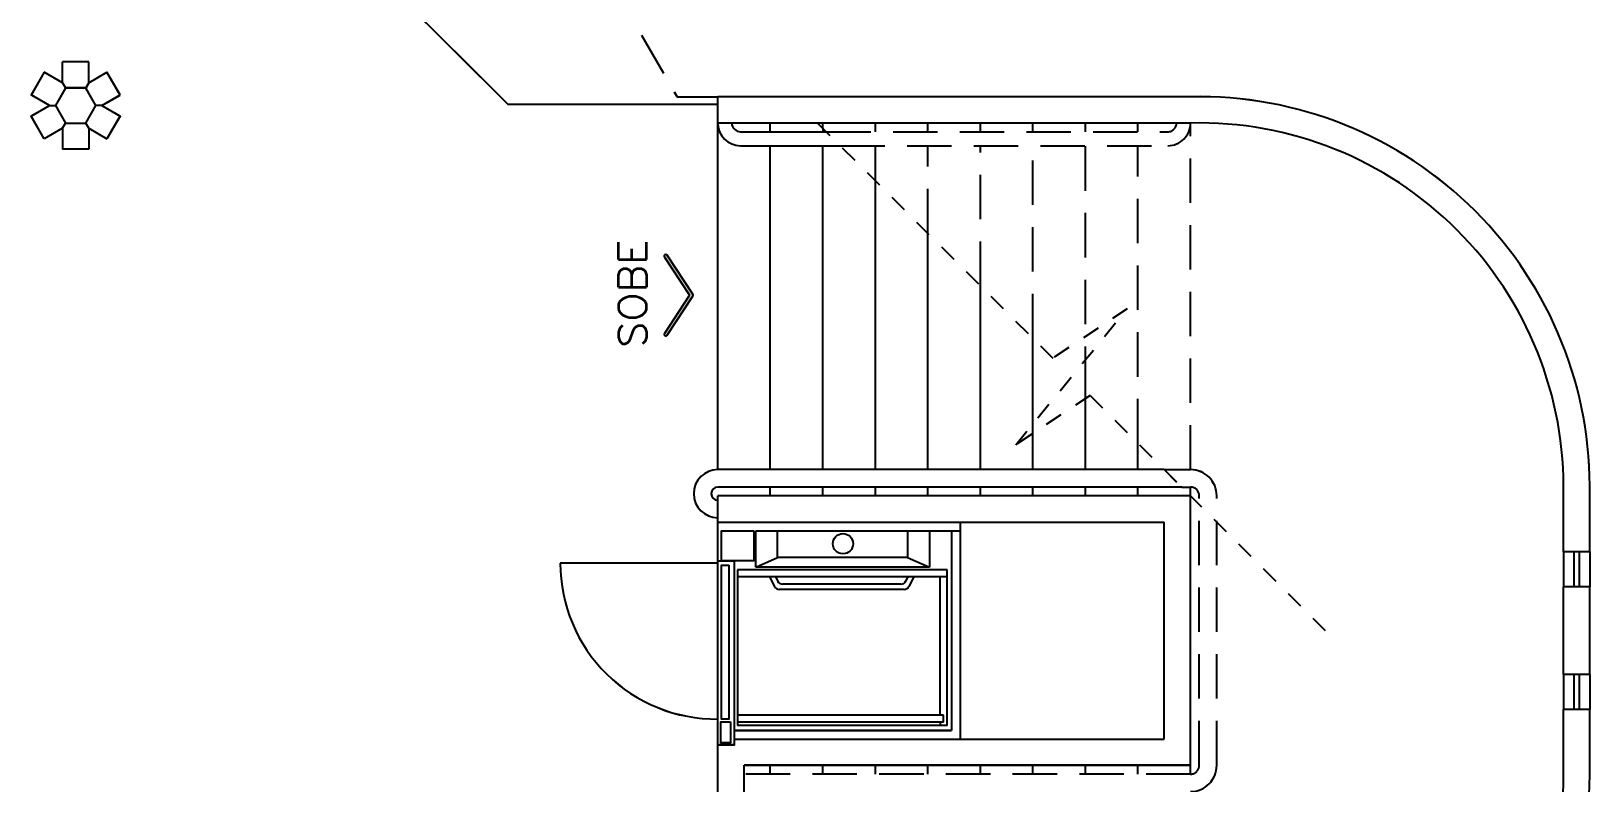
# Model space of a CAD drawing. Header units: millimetres. Extents: x 2128 to 2646, y 1972 to 2207.
# Drawn here: x 2367.11 to 2376.02, y 2120.63 to 2124.93 of the extents above; entities that cross this region are included whole.
import ezdxf

# ---------------------------------------------------------------- set-up
doc = ezdxf.new("R2010")
doc.units = ezdxf.units.MM
for name, pattern in [('DASHDOT2', [0.5, 0.25, -0.125, 0, -0.125]), ('DASHED', [19.05, 12.7, -6.35]), ('HIDDEN', [0.375, 0.25, -0.125])]:
    doc.linetypes.add(name, pattern=pattern)
for name, color, linetype in [('AR-ALV', 2, 'Continuous'), ('AR-ALV-C', 2, 'Continuous'), ('AR-ALV-V', 2, 'Continuous'), ('AR-CORRIMAO-V', 52, 'Continuous'), ('AR-DASH', 1, 'DASHDOT2'), ('AR-ELEV1', 2, 'Continuous'), ('AR-ELEV2', 2, 'Continuous'), ('AR-ELEV3', 2, 'Continuous'), ('AR-ELEVADOR', 1, 'Continuous'), ('AR-ESQUADRIA-C', 1, 'Continuous'), ('AR-ESTMA-C', 1, 'Continuous'), ('AR-PISO-V1', 1, 'Continuous'), ('AR-PROJ', 1, 'HIDDEN'), ('AR-SIM', 2, 'Continuous'), ('PLAT-CONG', 7, 'Continuous'), ('projeção', 1, 'DASHED'), ('TEXTO', 2, 'Continuous')]:
    doc.layers.add(name, color=color, linetype=linetype)
doc.styles.add('S16', font='simplex.shx', dxfattribs={"width": 1.1, "height": 0.16})

# ---------------------------------------------------------------- blocks, each defined once
blk = doc.blocks.new('elev-plataforma-planta')
at = {"layer": 'AR-ELEV1'}
for p, q in [((0.3124, 1.3098), (0.3124, 0.1133)), ((1.1024, 1.2698), (0.3124, 1.2698)), ((1.1024, 1.2898), (1.1024, 0.1133)), ((1.1424, 1.2898), (1.1024, 1.2898)), ((1.1424, 1.2898), (1.1424, 0.1133)), ((1.1424, 1.2698), (1.1624, 1.2698)), ((0.05, 1.2094), (0.2579, 1.2094)), ((0.2027, 1.0831), (0.2579, 1.2094)), ((0.2579, 1.2094), (0.2579, 0.218)), ((0.0527, 1.0831), (0.2027, 1.0831)), ((0.2027, 1.0831), (0.2027, 0.3416)), ((0.2027, 0.3416), (0.0527, 0.3416)), ((0.2579, 0.218), (0.2027, 0.3416)), ((0.2579, 0.218), (0.05, 0.218))]:
    blk.add_line(p, q, dxfattribs=at)
at = {"layer": 'AR-ELEV1', "color": 1}
for p, q in [((0.3124, 1.0862), (0.3384, 1.0728)), ((0.3126, 1.1199), (0.3684, 1.0911)), ((0.3546, 1.0462), (0.3546, 0.3693)), ((0.3846, 1.0645), (0.3846, 0.351)), ((0.3124, 0.3293), (0.3384, 0.3427)), ((0.3126, 0.2956), (0.3684, 0.3244))]:
    blk.add_line(p, q, dxfattribs=at)
at = {"layer": 'AR-ELEV1'}
blk.add_lwpolyline([(1.1404, 0.0726), (1.2614, 0.0726), (1.2614, 0.0181), (1.1404, 0.0181)], close=True, dxfattribs=at)
blk.add_circle((0.1233, 0.715), 0.0578, dxfattribs=at)
at = {"layer": 'AR-ELEV1', "color": 1}
for centre, start, end in [((0.3246, 1.0462), 0, 62.73251), ((0.3546, 1.0645), 0, 62.73251), ((0.3246, 0.3693), 297.26749, 0), ((0.3546, 0.351), 297.26749, 0)]:
    blk.add_arc(centre, 0.03, start, end, dxfattribs=at)
at = {"layer": 'AR-ELEV2'}
for p, q in [((1.1624, 1.3098), (0.2724, 1.3098)), ((0.2724, 1.3098), (0.2724, 0.1133)), ((1.1624, 1.3098), (1.1624, 0.1133)), ((0.2724, 0.1133), (0.3124, 0.1133)), ((0.3124, 0.1133), (1.1024, 0.1133)), ((1.1024, 0.1133), (1.1624, 0.1133))]:
    blk.add_line(p, q, dxfattribs=at)
for points in [[(0.05, 0.2056), (0.2212, 0.2056), (0.2212, 0.0211), (0.05, 0.0211)], [(0.2212, 0.0938), (1.2735, 0.0938), (1.2735, 0), (0.2212, 0)]]:
    blk.add_lwpolyline(points, close=True, dxfattribs=at)
at = {"layer": 'AR-ELEV3'}
for p, q in [((0, 0), (0, 1.3841)), ((0, 1.3841), (1.2397, 1.3841)), ((0.05, 0.218), (0.05, 1.3841)), ((1.2397, 0.0938), (1.2397, 1.3841)), ((0.05, 1.3341), (1.1897, 1.3341)), ((1.1897, 0.0938), (1.1897, 1.3341)), ((0.2212, 0), (0, 0))]:
    blk.add_line(p, q, dxfattribs=at)
blk.add_lwpolyline([(0.2454, 0.0635), (1.1253, 0.0635), (1.1253, 0.0211), (0.2454, 0.0211)], close=True, dxfattribs=at)
at = {"layer": 'projeção'}
blk.add_line((0.2353, 0), (0.2353, -0.9), dxfattribs=at)
blk.add_arc((0.2338, -0.0085), 0.8915, 270.09457, 0.5456, dxfattribs=at)
blk = doc.blocks.new('pilar15')
at = {"layer": 'AR-ESTMA-C'}
for p, q in [((-0.179, 0.19), (-0.254, 0.06)), ((-0.075, 0.1299), (-0.179, 0.19)), ((0.075, 0.25), (-0.075, 0.25)), ((-0.075, 0.1299), (-0.075, 0.25)), ((0.075, 0.1299), (0.075, 0.25)), ((0.075, 0.1299), (0.179, 0.19)), ((0.254, 0.06), (0.179, 0.19)), ((-0.075, 0.1299), (-0.0577, 0.1)), ((0.075, 0.1299), (0.0577, 0.1)), ((-0.15, 0), (-0.254, 0.06)), ((-0.254, -0.06), (-0.15, 0)), ((-0.15, 0), (-0.1155, 0)), ((0.15, 0), (0.1155, 0)), ((0.15, 0), (0.254, 0.06)), ((0.15, 0), (0.254, -0.06)), ((-0.179, -0.19), (-0.254, -0.06)), ((0.254, -0.06), (0.179, -0.19)), ((-0.075, -0.1299), (-0.179, -0.19)), ((-0.075, -0.1299), (-0.0577, -0.1)), ((-0.075, -0.1299), (-0.075, -0.25)), ((0.075, -0.1299), (0.0577, -0.1)), ((0.075, -0.1299), (0.179, -0.19)), ((0.075, -0.1299), (0.075, -0.25)), ((0.075, -0.25), (-0.075, -0.25))]:
    blk.add_line(p, q, dxfattribs=at)
blk.add_lwpolyline([(0.0577, 0.1), (-0.0577, 0.1), (-0.1155, 0), (-0.0577, -0.1), (0.0577, -0.1), (0.1155, 0)], close=True, dxfattribs=at)
blk = doc.blocks.new('A$C34151AAB')
at = {"layer": 'AR-ALV'}
blk.add_line((40.041, 13.9399), (40.041, 14.056), dxfattribs=at)
at = {"layer": 'AR-ALV-C'}
for p, q in [((40.041, 17.6097), (40.041, 17.7597)), ((40.041, 15.3295), (40.041, 15.4795)), ((42.741, 15.4795), (40.041, 15.4795)), ((42.741, 13.9399), (42.741, 15.4795)), ((40.041, 15.3295), (42.591, 15.3295)), ((42.591, 14.0899), (42.591, 15.3295)), ((45.0212, 15.1597), (44.8712, 15.1597)), ((45.0212, 14.9597), (44.8712, 14.9597)), ((44.8712, 14.4597), (44.8712, 14.9597)), ((45.0212, 14.4597), (45.0212, 14.9597)), ((45.0212, 14.4597), (44.8712, 14.4597)), ((45.0212, 14.2597), (44.8712, 14.2597)), ((40.1348, 14.0899), (42.591, 14.0899)), ((40.041, 11.8097), (40.041, 13.9399)), ((42.741, 13.9399), (40.191, 13.9399)), ((40.191, 11.8097), (40.191, 13.9399))]:
    blk.add_line(p, q, dxfattribs=at)
for points in [[(45.0212, 15.1597), (45.0212, 15.4795, 0.426898), (42.741, 17.7597), (40.041, 17.7597)], [(44.8712, 15.1597), (44.8712, 15.4795, 0.427792), (42.741, 17.6097), (40.041, 17.6097)], [(40.041, 11.6597), (42.741, 11.6597, 0.426898), (45.0212, 13.9399), (45.0212, 14.2597)], [(40.191, 11.8097), (42.741, 11.8097, 0.427792), (44.8712, 13.9399), (44.8712, 14.2597)]]:
    blk.add_lwpolyline(points, format="xyb", dxfattribs=at)
at = {"layer": 'AR-ALV-V', "ltscale": 0.25}
for p, q in [((44.8712, 15.1597), (44.8712, 14.9597)), ((45.0212, 15.1597), (45.0212, 14.9597)), ((44.8712, 14.4597), (44.8712, 14.2597)), ((45.0212, 14.4597), (45.0212, 14.2597))]:
    blk.add_line(p, q, dxfattribs=at)
at = {"layer": 'AR-CORRIMAO-V'}
for p, q in [((40.171, 17.5597), (40.6608, 17.5597)), ((40.171, 17.4797), (40.7408, 17.4797)), ((42.591, 15.6295), (40.041, 15.6295)), ((42.691, 15.5295), (40.041, 15.5295))]:
    blk.add_line(p, q, dxfattribs=at)
for centre, radius, start in [((40.171, 17.6097), 0.13, 180), ((40.171, 17.6097), 0.05, 180), ((40.041, 15.492), 0.1375, 90), ((40.041, 15.492), 0.0375, 90)]:
    blk.add_arc(centre, radius, start, 270, dxfattribs=at)
at = {"layer": 'AR-DASH', "ltscale": 0.025}
for p, q in [((40.6108, 17.6097), (41.9661, 16.2544)), ((41.7427, 15.7707), (42.3791, 16.5485)), ((42.3791, 16.5485), (41.9548, 16.2657)), ((42.1669, 16.0536), (41.7427, 15.7707)), ((42.1669, 16.0536), (43.5109, 14.7096))]:
    blk.add_line(p, q, dxfattribs=at)
at = {"layer": 'AR-ESQUADRIA-C', "ltscale": 0.25}
for p, q in [((44.9312, 15.1597), (44.9312, 14.9597)), ((44.9612, 15.1597), (44.9612, 14.9597)), ((44.9312, 14.4597), (44.9312, 14.2597)), ((44.9612, 14.4597), (44.9612, 14.2597))]:
    blk.add_line(p, q, dxfattribs=at)
at = {"layer": 'AR-PISO-V1'}
for p, q in [((36.441, 20.1178), (38.841, 17.7178)), ((38.841, 17.7178), (40.041, 17.7178)), ((40.041, 15.6295), (40.041, 17.6097)), ((40.341, 17.5597), (40.341, 17.6097)), ((40.641, 17.5795), (40.641, 17.5597)), ((40.341, 15.6295), (40.341, 17.4797)), ((40.641, 15.6295), (40.641, 17.4797)), ((40.941, 15.6295), (40.941, 17.2795)), ((41.241, 15.6295), (41.241, 16.9956)), ((41.541, 15.6295), (41.541, 16.6795)), ((41.841, 15.6295), (41.841, 16.4019)), ((42.141, 15.6295), (42.141, 16.0795)), ((42.441, 15.6295), (42.441, 15.7795)), ((40.341, 15.4795), (40.341, 15.5295)), ((40.641, 15.4795), (40.641, 15.5295)), ((40.941, 15.4795), (40.941, 15.5295)), ((41.241, 15.4795), (41.241, 15.5295)), ((41.541, 15.4795), (41.541, 15.5295)), ((41.841, 15.4795), (41.841, 15.5295)), ((42.141, 15.4795), (42.141, 15.5295)), ((42.441, 15.4795), (42.441, 15.5295))]:
    blk.add_line(p, q, dxfattribs=at)
at = {"layer": 'AR-PROJ'}
blk.add_line((39.8083, 17.7597), (40.041, 17.7597), dxfattribs=at)
blk.add_lwpolyline([(38.1051, 29.6597), (38.1051, 20.7097), (39.8083, 17.7597)], dxfattribs=at)
at = {"layer": 'projeção', "ltscale": 0.02}
for p, q in [((40.641, 17.5795), (40.641, 17.6097)), ((40.6608, 17.5597), (42.611, 17.5597)), ((40.941, 17.5597), (40.941, 17.6097)), ((41.241, 17.5597), (41.241, 17.6097)), ((41.541, 17.5597), (41.541, 17.6097)), ((41.841, 17.5597), (41.841, 17.6097)), ((42.141, 17.5597), (42.141, 17.6097)), ((42.441, 17.5597), (42.441, 17.6097)), ((42.741, 15.6295), (42.741, 17.6097)), ((40.7408, 17.4797), (42.611, 17.4797)), ((40.941, 17.2795), (40.941, 17.4797)), ((41.241, 16.9795), (41.241, 17.4797)), ((41.541, 16.6795), (41.541, 17.4797)), ((41.841, 16.3795), (41.841, 17.4797)), ((42.141, 16.0795), (42.141, 17.4797)), ((42.441, 15.7795), (42.441, 17.4797)), ((42.591, 15.6295), (42.741, 15.6295)), ((42.691, 15.5295), (42.741, 15.5295)), ((42.741, 15.4795), (42.741, 15.5295)), ((42.791, 13.9399), (42.791, 15.4795)), ((42.891, 13.9399), (42.891, 15.4795)), ((42.741, 13.8899), (40.191, 13.8899)), ((40.341, 13.8899), (40.341, 13.9399)), ((40.641, 13.8899), (40.641, 13.9399)), ((40.941, 13.8899), (40.941, 13.9399)), ((41.241, 13.8899), (41.241, 13.9399)), ((41.541, 13.8899), (41.541, 13.9399)), ((41.841, 13.8899), (41.841, 13.9399)), ((42.141, 13.8899), (42.141, 13.9399)), ((42.441, 13.8899), (42.441, 13.9399)), ((42.741, 13.8899), (42.741, 13.9399))]:
    blk.add_line(p, q, dxfattribs=at)
for centre, radius, start, end in [((42.611, 17.6097), 0.13, 270, 0), ((42.611, 17.6097), 0.05, 270, 0), ((42.741, 15.4795), 0.15, 0, 90), ((42.741, 15.4795), 0.05, 0, 90), ((42.741, 13.9399), 0.15, 270, 0), ((42.741, 13.9399), 0.05, 270, 0)]:
    blk.add_arc(centre, radius, start, end, dxfattribs=at)
at = {"layer": 'AR-ELEVADOR', "rotation": 270}
blk.add_blockref('elev-plataforma-planta', (40.041, 15.3295), dxfattribs=at)
at = {"layer": 'AR-ESTMA-C', "ltscale": 0.25}
blk.add_blockref('pilar15', (36.3731, 17.7097), dxfattribs=at)
blk = doc.blocks.new('seta-01')
at = {"layer": 'AR-SIM'}
h = blk.add_hatch(color=256, dxfattribs=at)
edge = h.paths.add_edge_path()
edge.add_line((0.1014, -0.0622), (0.0028, 0.0032))
edge.add_arc((0, -0.001), 0.005, 56.4755, 123.5245)
edge.add_line((-0.0028, 0.0032), (-0.1014, -0.0622))
edge.add_arc((-0.0991, -0.0656), 0.00418, 123.5245, 303.5245)
edge.add_line((-0.0968, -0.0691), (-0.0028, -0.0068))
edge.add_arc((0, -0.011), 0.005, 56.4755, 123.5245, ccw=False)
edge.add_line((0.0028, -0.0068), (0.0968, -0.0691))
edge.add_arc((0.0991, -0.0656), 0.00418, 236.4755, 416.4755)
blk.add_lwpolyline([(0.1014, -0.0622), (0.0028, 0.0032, 0.301199), (-0.0028, 0.0032), (-0.1014, -0.0622, 1), (-0.0968, -0.0691), (-0.0028, -0.0068, -0.301199), (0.0028, -0.0068), (0.0968, -0.0691, 1)], format="xyb", close=True, dxfattribs=at)
blk = doc.blocks.new('A$C201E7DEE')
at = {"layer": 'AR-ALV'}
blk.add_line((40.041, 14.5206), (40.041, 14.6367), dxfattribs=at)
at = {"layer": 'AR-ALV-C'}
for p, q in [((40.041, 18.1904), (40.041, 18.3404)), ((40.041, 15.9102), (40.041, 16.0602)), ((42.741, 16.0602), (40.041, 16.0602)), ((42.741, 14.5206), (42.741, 16.0602)), ((40.041, 15.9102), (42.591, 15.9102)), ((42.591, 14.6706), (42.591, 15.9102)), ((45.0212, 15.7404), (44.8712, 15.7404)), ((45.0212, 15.5404), (44.8712, 15.5404)), ((44.8712, 15.0404), (44.8712, 15.5404)), ((45.0212, 15.0404), (45.0212, 15.5404)), ((45.0212, 15.0404), (44.8712, 15.0404)), ((45.0212, 14.8404), (44.8712, 14.8404)), ((40.1348, 14.6706), (42.591, 14.6706)), ((40.041, 12.3904), (40.041, 14.5206)), ((42.741, 14.5206), (40.191, 14.5206)), ((40.191, 12.3904), (40.191, 14.5206))]:
    blk.add_line(p, q, dxfattribs=at)
for points in [[(45.0212, 15.7404), (45.0212, 16.0602, 0.426898), (42.741, 18.3404), (40.041, 18.3404)], [(44.8712, 15.7404), (44.8712, 16.0602, 0.427792), (42.741, 18.1904), (40.041, 18.1904)], [(40.041, 12.2404), (42.741, 12.2404, 0.426898), (45.0212, 14.5206), (45.0212, 14.8404)], [(40.191, 12.3904), (42.741, 12.3904, 0.427792), (44.8712, 14.5206), (44.8712, 14.8404)]]:
    blk.add_lwpolyline(points, format="xyb", dxfattribs=at)
at = {"layer": 'AR-ALV-V', "ltscale": 0.25}
for p, q in [((44.8712, 15.7404), (44.8712, 15.5404)), ((45.0212, 15.7404), (45.0212, 15.5404)), ((44.8712, 15.0404), (44.8712, 14.8404)), ((45.0212, 15.0404), (45.0212, 14.8404))]:
    blk.add_line(p, q, dxfattribs=at)
at = {"layer": 'AR-CORRIMAO-V'}
for p, q in [((40.171, 18.1404), (40.6608, 18.1404)), ((40.171, 18.0604), (40.7408, 18.0604)), ((42.591, 16.2102), (40.041, 16.2102)), ((42.691, 16.1102), (40.041, 16.1102))]:
    blk.add_line(p, q, dxfattribs=at)
for centre, radius, start in [((40.171, 18.1904), 0.13, 180), ((40.171, 18.1904), 0.05, 180), ((40.041, 16.0727), 0.1375, 90), ((40.041, 16.0727), 0.0375, 90)]:
    blk.add_arc(centre, radius, start, 270, dxfattribs=at)
at = {"layer": 'AR-DASH', "ltscale": 0.025}
for p, q in [((40.6108, 18.1904), (41.9661, 16.8352)), ((41.7427, 16.3515), (42.3791, 17.1293)), ((42.3791, 17.1293), (41.9548, 16.8464)), ((42.1669, 16.6343), (41.7427, 16.3515)), ((42.1669, 16.6343), (43.5109, 15.2903))]:
    blk.add_line(p, q, dxfattribs=at)
at = {"layer": 'AR-ESQUADRIA-C', "ltscale": 0.25}
for p, q in [((44.9312, 15.7404), (44.9312, 15.5404)), ((44.9612, 15.7404), (44.9612, 15.5404)), ((44.9312, 15.0404), (44.9312, 14.8404)), ((44.9612, 15.0404), (44.9612, 14.8404))]:
    blk.add_line(p, q, dxfattribs=at)
at = {"layer": 'AR-PISO-V1'}
for p, q in [((36.441, 20.6986), (38.841, 18.2986)), ((38.841, 18.2986), (40.041, 18.2986)), ((40.041, 16.2102), (40.041, 18.1904)), ((40.341, 18.1404), (40.341, 18.1904)), ((40.641, 18.1602), (40.641, 18.1404)), ((40.341, 16.2102), (40.341, 18.0604)), ((40.641, 16.2102), (40.641, 18.0604)), ((40.941, 16.2102), (40.941, 17.8602)), ((41.241, 16.2102), (41.241, 17.5764)), ((41.541, 16.2102), (41.541, 17.2602)), ((41.841, 16.2102), (41.841, 16.9827)), ((42.141, 16.2102), (42.141, 16.6602)), ((42.441, 16.2102), (42.441, 16.3602)), ((40.341, 16.0602), (40.341, 16.1102)), ((40.641, 16.0602), (40.641, 16.1102)), ((40.941, 16.0602), (40.941, 16.1102)), ((41.241, 16.0602), (41.241, 16.1102)), ((41.541, 16.0602), (41.541, 16.1102)), ((41.841, 16.0602), (41.841, 16.1102)), ((42.141, 16.0602), (42.141, 16.1102)), ((42.441, 16.0602), (42.441, 16.1102))]:
    blk.add_line(p, q, dxfattribs=at)
at = {"layer": 'AR-PROJ'}
blk.add_line((39.8083, 18.3404), (40.041, 18.3404), dxfattribs=at)
blk.add_lwpolyline([(38.1051, 30.2404), (38.1051, 21.2904), (39.8083, 18.3404)], dxfattribs=at)
at = {"layer": 'projeção', "ltscale": 0.02}
for p, q in [((40.641, 18.1602), (40.641, 18.1904)), ((40.941, 18.1404), (40.941, 18.1904)), ((41.241, 18.1404), (41.241, 18.1904)), ((41.541, 18.1404), (41.541, 18.1904)), ((41.841, 18.1404), (41.841, 18.1904)), ((42.141, 18.1404), (42.141, 18.1904)), ((42.441, 18.1404), (42.441, 18.1904)), ((42.741, 16.2102), (42.741, 18.1904)), ((40.6608, 18.1404), (42.611, 18.1404)), ((40.7408, 18.0604), (42.611, 18.0604)), ((40.941, 17.8602), (40.941, 18.0604)), ((41.241, 17.5602), (41.241, 18.0604)), ((41.541, 17.2602), (41.541, 18.0604)), ((41.841, 16.9602), (41.841, 18.0604)), ((42.141, 16.6602), (42.141, 18.0604)), ((42.441, 16.3602), (42.441, 18.0604)), ((42.591, 16.2102), (42.741, 16.2102)), ((42.691, 16.1102), (42.741, 16.1102)), ((42.741, 16.0602), (42.741, 16.1102)), ((42.791, 14.5206), (42.791, 16.0602)), ((42.891, 14.5206), (42.891, 16.0602)), ((40.341, 14.4706), (40.341, 14.5206)), ((40.641, 14.4706), (40.641, 14.5206)), ((40.941, 14.4706), (40.941, 14.5206)), ((41.241, 14.4706), (41.241, 14.5206)), ((41.541, 14.4706), (41.541, 14.5206)), ((41.841, 14.4706), (41.841, 14.5206)), ((42.141, 14.4706), (42.141, 14.5206)), ((42.441, 14.4706), (42.441, 14.5206)), ((42.741, 14.4706), (42.741, 14.5206)), ((42.741, 14.4706), (40.191, 14.4706))]:
    blk.add_line(p, q, dxfattribs=at)
for centre, radius, start, end in [((42.611, 18.1904), 0.13, 270, 0), ((42.611, 18.1904), 0.05, 270, 0), ((42.741, 16.0602), 0.15, 0, 90), ((42.741, 16.0602), 0.05, 0, 90), ((42.741, 14.5206), 0.15, 270, 0), ((42.741, 14.5206), 0.05, 270, 0)]:
    blk.add_arc(centre, radius, start, end, dxfattribs=at)
at = {"xscale": 2.25, "yscale": 2.25, "zscale": 2.25, "rotation": 270}
blk.add_blockref('seta-01', (39.8916, 17.2065), dxfattribs=at)
at = {"layer": 'AR-ELEVADOR', "rotation": 270}
blk.add_blockref('elev-plataforma-planta', (40.041, 15.9102), dxfattribs=at)
at = {"layer": 'AR-ESTMA-C', "ltscale": 0.25}
blk.add_blockref('pilar15', (36.3731, 18.2904), dxfattribs=at)
at = {"layer": 'TEXTO', "style": 'S16', "width": 1.1}
blk.add_text('SOBE', height=0.16, rotation=90, dxfattribs=at).set_placement((39.6336, 16.9058))
blk = doc.blocks.new('A$C527D507D')
at = {"layer": 'AR-ALV'}
blk.add_line((40.041, 38.2302), (40.041, 38.3463), dxfattribs=at)
at = {"layer": 'AR-ALV-C'}
for p, q in [((40.041, 41.9), (40.041, 42.05)), ((40.041, 39.6198), (40.041, 39.7698)), ((42.741, 39.7698), (40.041, 39.7698)), ((42.741, 38.2302), (42.741, 39.7698)), ((40.041, 39.6198), (42.591, 39.6198)), ((42.591, 38.3802), (42.591, 39.6198)), ((45.0212, 39.45), (44.8712, 39.45)), ((45.0212, 39.25), (44.8712, 39.25)), ((44.8712, 38.75), (44.8712, 39.25)), ((45.0212, 38.75), (45.0212, 39.25)), ((45.0212, 38.75), (44.8712, 38.75)), ((45.0212, 38.55), (44.8712, 38.55)), ((40.1348, 38.3802), (42.591, 38.3802)), ((40.041, 36.1), (40.041, 38.2302)), ((42.741, 38.2302), (40.191, 38.2302)), ((40.191, 36.1), (40.191, 38.2302))]:
    blk.add_line(p, q, dxfattribs=at)
for points in [[(45.0212, 39.45), (45.0212, 39.7698, 0.426898), (42.741, 42.05), (40.041, 42.05)], [(44.8712, 39.45), (44.8712, 39.7698, 0.427792), (42.741, 41.9), (40.041, 41.9)], [(40.041, 35.95), (42.741, 35.95, 0.426898), (45.0212, 38.2302), (45.0212, 38.55)], [(40.191, 36.1), (42.741, 36.1, 0.427792), (44.8712, 38.2302), (44.8712, 38.55)]]:
    blk.add_lwpolyline(points, format="xyb", dxfattribs=at)
at = {"layer": 'AR-ALV-V', "ltscale": 0.25}
for p, q in [((44.8712, 39.45), (44.8712, 39.25)), ((45.0212, 39.45), (45.0212, 39.25)), ((44.8712, 38.75), (44.8712, 38.55)), ((45.0212, 38.75), (45.0212, 38.55))]:
    blk.add_line(p, q, dxfattribs=at)
at = {"layer": 'AR-CORRIMAO-V'}
for p, q in [((40.171, 41.85), (40.6608, 41.85)), ((40.171, 41.77), (40.7408, 41.77)), ((42.591, 39.9198), (40.041, 39.9198)), ((42.691, 39.8198), (40.041, 39.8198))]:
    blk.add_line(p, q, dxfattribs=at)
for centre, radius, start in [((40.171, 41.9), 0.13, 180), ((40.171, 41.9), 0.05, 180), ((40.041, 39.7823), 0.1375, 90), ((40.041, 39.7823), 0.0375, 90)]:
    blk.add_arc(centre, radius, start, 270, dxfattribs=at)
at = {"layer": 'AR-DASH', "ltscale": 0.025}
for p, q in [((40.6108, 41.9), (41.9661, 40.5448)), ((41.7427, 40.0611), (42.3791, 40.8389)), ((42.3791, 40.8389), (41.9548, 40.556)), ((42.1669, 40.3439), (41.7427, 40.0611)), ((42.1669, 40.3439), (43.5109, 38.9999))]:
    blk.add_line(p, q, dxfattribs=at)
at = {"layer": 'AR-ESQUADRIA-C', "ltscale": 0.25}
for p, q in [((44.9312, 39.45), (44.9312, 39.25)), ((44.9612, 39.45), (44.9612, 39.25)), ((44.9312, 38.75), (44.9312, 38.55)), ((44.9612, 38.75), (44.9612, 38.55))]:
    blk.add_line(p, q, dxfattribs=at)
at = {"layer": 'AR-PISO-V1'}
for p, q in [((36.441, 44.4082), (38.841, 42.0082)), ((38.841, 42.0082), (40.041, 42.0082)), ((40.041, 39.9198), (40.041, 41.9)), ((40.341, 41.85), (40.341, 41.9)), ((40.641, 41.8698), (40.641, 41.85)), ((40.341, 39.9198), (40.341, 41.77)), ((40.641, 39.9198), (40.641, 41.77)), ((40.941, 39.9198), (40.941, 41.5698)), ((41.241, 39.9198), (41.241, 41.286)), ((41.541, 39.9198), (41.541, 40.9698)), ((41.841, 39.9198), (41.841, 40.6923)), ((42.141, 39.9198), (42.141, 40.3698)), ((42.441, 39.9198), (42.441, 40.0698)), ((40.341, 39.7698), (40.341, 39.8198)), ((40.641, 39.7698), (40.641, 39.8198)), ((40.941, 39.7698), (40.941, 39.8198)), ((41.241, 39.7698), (41.241, 39.8198)), ((41.541, 39.7698), (41.541, 39.8198)), ((41.841, 39.7698), (41.841, 39.8198)), ((42.141, 39.7698), (42.141, 39.8198)), ((42.441, 39.7698), (42.441, 39.8198))]:
    blk.add_line(p, q, dxfattribs=at)
at = {"layer": 'AR-PROJ'}
blk.add_line((39.8083, 42.05), (40.041, 42.05), dxfattribs=at)
blk.add_lwpolyline([(38.1051, 53.95), (38.1051, 45), (39.8083, 42.05)], dxfattribs=at)
at = {"layer": 'projeção', "ltscale": 0.02}
for p, q in [((40.641, 41.8698), (40.641, 41.9)), ((40.6608, 41.85), (42.611, 41.85)), ((40.941, 41.85), (40.941, 41.9)), ((41.241, 41.85), (41.241, 41.9)), ((41.541, 41.85), (41.541, 41.9)), ((41.841, 41.85), (41.841, 41.9)), ((42.141, 41.85), (42.141, 41.9)), ((42.441, 41.85), (42.441, 41.9)), ((42.741, 39.9198), (42.741, 41.9)), ((40.7408, 41.77), (42.611, 41.77)), ((40.941, 41.5698), (40.941, 41.77)), ((41.241, 41.2698), (41.241, 41.77)), ((41.541, 40.9698), (41.541, 41.77)), ((41.841, 40.6698), (41.841, 41.77)), ((42.141, 40.3698), (42.141, 41.77)), ((42.441, 40.0698), (42.441, 41.77)), ((42.591, 39.9198), (42.741, 39.9198)), ((42.691, 39.8198), (42.741, 39.8198)), ((42.741, 39.7698), (42.741, 39.8198)), ((42.791, 38.2302), (42.791, 39.7698)), ((42.891, 38.2302), (42.891, 39.7698)), ((40.341, 38.1802), (40.341, 38.2302)), ((40.641, 38.1802), (40.641, 38.2302)), ((40.941, 38.1802), (40.941, 38.2302)), ((41.241, 38.1802), (41.241, 38.2302)), ((41.541, 38.1802), (41.541, 38.2302)), ((41.841, 38.1802), (41.841, 38.2302)), ((42.141, 38.1802), (42.141, 38.2302)), ((42.441, 38.1802), (42.441, 38.2302)), ((42.741, 38.1802), (42.741, 38.2302)), ((42.741, 38.1802), (40.191, 38.1802))]:
    blk.add_line(p, q, dxfattribs=at)
for centre, radius, start, end in [((42.611, 41.9), 0.13, 270, 0), ((42.611, 41.9), 0.05, 270, 0), ((42.741, 39.7698), 0.15, 0, 90), ((42.741, 39.7698), 0.05, 0, 90), ((42.741, 38.2302), 0.15, 270, 0), ((42.741, 38.2302), 0.05, 270, 0)]:
    blk.add_arc(centre, radius, start, end, dxfattribs=at)
at = {"layer": 'AR-ELEVADOR', "rotation": 270}
blk.add_blockref('elev-plataforma-planta', (40.041, 39.6198), dxfattribs=at)
at = {"layer": 'AR-ESTMA-C', "ltscale": 0.25}
blk.add_blockref('pilar15', (36.3731, 42), dxfattribs=at)

msp = doc.modelspace()

# ---------------------------------------------------------------- block references
at = {"layer": 'PLAT-CONG'}
for name, p in [('A$C34151AAB', (2330.9954, 2106.793)), ('A$C201E7DEE', (2330.9954, 2106.2122)), ('A$C527D507D', (2330.9954, 2082.5026))]:
    msp.add_blockref(name, p, dxfattribs=at)

doc.saveas('drawing.dxf')
